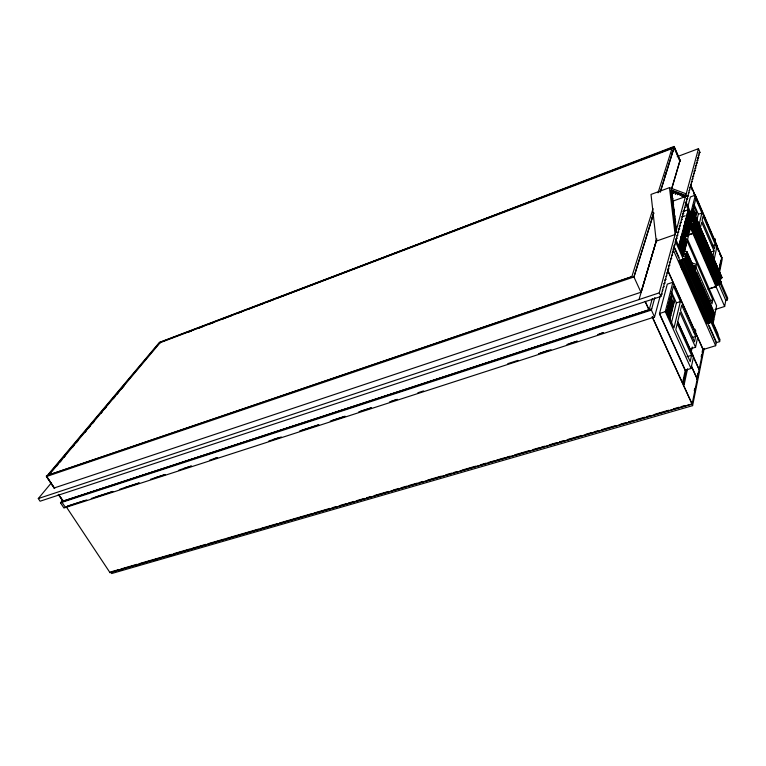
<?xml version="1.0" encoding="UTF-8"?>
<svg xmlns="http://www.w3.org/2000/svg" width="766" height="766" viewBox="0 0 766 766"><rect width="100%" height="100%" fill="white"/><g stroke="black" fill="none" stroke-linecap="round" stroke-linejoin="round"><path stroke-width="1.15" d="M685.149 245.139L681.951 241.079L681.127 241.357L684.335 245.426L685.149 245.139L681.999 238.121L680.878 238.255L681.137 237.249L682.324 236.799L685.321 244.162L684.392 244.182L681.213 236.953L681.52 235.813L682.832 235.373L683.301 237.163M684.335 245.426L683.483 243.224M690.827 216.855C691.526 219.583 692.665 216.424 690.865 215.169L690.606 216.146L691.784 218.798L690.597 220.072M683.741 234.999C686.776 243.712 683.732 230.087 684.191 235.832A3.102 0.756 71.6 0 0 684.593 237.01L685.187 238.054L684.124 234.856L685.12 237.613M684.124 234.856L684.852 238.169L684.258 237.134A3.102 0.756 71.6 0 1 683.856 235.947L683.722 234.54L684.775 237.738M687.839 234.262L686.662 231.485L685.589 232.787C684.986 236.091 688.28 234.061 687.341 236.206C685.637 236.33 682.382 227.732 684.469 226.86L688.002 232.864L687.839 234.262L687.035 234.549L684.68 229.609M684.095 248.96L682.889 246.135L682.066 246.413L683.157 248.979L684.095 248.96L684.392 247.801L680.648 241.443L679.806 241.989L680.993 245.139M688.021 230.719C690.29 229.637 686.039 225.807 686.202 224.045L685.398 224.323L686.614 227.942M685.618 221.977L685.733 220.943M688.012 229.532L689.141 229.168L689.678 227.09C687.619 220.455 690.951 233.697 687.791 224.84L687.83 223.299L687.006 223.548L686.776 224.63L687.571 224.352L686.537 220.656L687.179 221.652L686.384 221.929L685.876 221.01M688.988 226.937C691.727 224.945 684.948 220.33 687.15 217.879C687.361 220.33 691.688 223.777 689.457 225.099L689.228 224.716A86.462 21.525 72.1 0 0 687.964 222.686L688.883 225.558M689.687 224.199C692.1 222.571 687.016 218.09 687.447 216.041C687.485 214.193 685.235 218.454 687.562 216.74M681.817 238.264L681.96 236.962L682.583 239.021M689.572 223.95L686.614 217.161M691.535 219.756C688.471 207.749 686.489 208.563 690.75 220.034M681.242 237.786L681.137 237.249M682.046 234.702C683.569 232.701 682.908 239.892 685.426 240.792C687.198 242.085 684.038 242.745 683.645 240.486M687.341 236.206L684.469 226.86M682.755 251.258C685.139 249.764 680.562 244.909 680.945 242.621M681.338 237.24C682.822 232.05 683.732 242.956 683.492 237.939M687.322 233.429L688.146 233.094L687.542 231.064M681.52 235.813L681.769 236.972M683.607 247.964C686.796 246.202 678.781 239.136 681.28 239.586L684.392 243.454L683.578 243.741M687.284 230.298L688.088 230.02L685.857 222.073L689.017 229.647M678.925 246.432C681.07 241.166 681.75 248.787 683.291 250.961C683.674 258.458 677.029 245.829 679.595 244.651M682.966 253.422L679.748 246.145M689.141 229.168C687.954 219.574 681.845 220.311 686.968 229.331M688.644 231.303L687.83 231.772L688.644 231.303L686.202 224.045M680.371 243.329L681.194 243.052L682.669 245.733L682.439 246.662L680.648 241.443M687.37 215.734L687.265 213.561L688.366 212.776C689.783 213.906 688.586 216.376 687.973 214.011M690.597 220.809L690.042 221.661L688.864 219.957M719.312 280.126L721.945 277.503L695.796 217.008L694.484 216.5L691.631 217.238M691.554 221.211L694.714 221.364L721.026 282.137L719.303 284.253L715.367 285.814M685.694 256.275L685.446 257.635L683.99 258.831L678.944 260.612L706.788 323.578L709.776 322.955L712.6 321.327L713.615 319.642L685.694 256.275L682.621 256.342M711.844 317.402L714.611 314.587L686.891 251.516L684.833 251.353M685.053 242.315L686.049 241.309M690.252 224.811L690.022 224.438A86.481 21.486 72.1 0 0 688.758 222.408L690.061 225.558L689.783 226.65M717.369 285.239L690.951 224.428L693.699 222.849L694.714 221.364M692.062 220.043L694.8 218.482L695.796 217.008M683.157 255.107L686.02 253.46L686.891 251.516M707.621 323.195L716.229 342.68L719.628 341.636L719.992 339.664L711.892 321.27M714.984 309.55L724.655 306.467L725.785 300.425L727.374 299.918L727.7 298.137L694.628 221.786M703.073 349.574L715.655 345.705L716.354 342.038M717.483 336.063L717.914 333.804L711.892 320.131M713.002 323.989L716.603 305.758L687.715 239.681M712.648 318.091L713.069 315.975M713.491 313.859L713.912 311.743L701.187 282.731L700.679 285.019M110.63 571.963L111.673 573.533L692.608 405.645L704.184 348.358M719.542 272.361L722.137 259.502L721.361 257.692L721.859 257.52L714.994 241.558M694.274 390.746L694.752 388.41M696.648 379.074L697.836 373.243M701.168 356.899L701.637 354.562M702.116 352.236L702.824 348.731M684.469 251.028L687.045 240.869L712.82 299.793L711.997 303.863L695.748 266.788M719.695 265.859L720.643 261.196M718.939 271.461L721.744 257.606L715.157 242.267M109.835 572.662L692.129 404.036L697.184 379.122L691.487 366.608M708.052 289.213L716.019 286.608L716.133 286.024M718.862 272.323L721.859 257.52M687.571 224.352L687.83 223.299M686.125 369.968L683.339 382.751L682.516 383L685.302 370.208L691.028 368.484L693.556 356.583L677.757 321.519L679.94 312.471L695.538 347.247L689.946 348.97M695.538 347.247L697.587 337.595M714.008 260.258L717.11 245.666L695.394 195.129L690.396 196.929L687.686 207.174M692.129 404.036L683.329 384.8L684.162 384.551L687.562 368.81M690.731 350.713L691.526 350.474L692.273 347.017M695.26 333.22L695.758 330.912L694.992 329.198L694.274 332.492M691.564 355.309L690.214 361.629L675.784 329.725L677.268 323.578L691.564 355.309L687.045 356.697M695.662 336.427L694.513 341.78L680.438 310.374L681.692 305.174L695.662 336.427L692.34 337.471M712.686 257.089L714.017 250.903L701.666 222.264L700.22 228.268M715.367 244.632L714.467 248.816L702.125 220.158L703.092 216.108L715.367 244.632L712.38 245.656M714.238 240.773L714.697 238.657L713.998 238.896M683.329 384.8L683.856 382.416M686.384 221.929L686.02 220.876M687.179 221.652L686.46 219.746L685.666 220.034L685.139 222.035L685.656 222.619M699.913 282.07L700.21 280.71L696.581 272.437L695.518 272.792M688.816 230.442L688.931 229.953M690.482 223.921L690.635 222.571L689.773 222.992M696.275 273.778L696.581 272.437M682.133 253.709L682.267 253.144M683.578 250.97L683.722 249.639L682.726 250.042M684.421 247.686L684.565 246.374L683.569 246.796M688.146 233.094L688.261 231.868L687.303 232.251M695.26 270.609L696.438 264.423M683.665 247.715L683.665 246.805M686.537 236.483L686.566 235.363M691.219 218.186C691.056 216.673 692.828 216.041 692.014 217.908M694.35 269.259L695.116 265.994L691.899 265.141M683.272 249.237L683.406 248.682M687.035 234.549L687.159 234.013M689.716 224.093L689.84 222.849M682.765 233.889L682.832 235.373M681.951 234.166L681.778 235.564L682.745 235.181M680.371 301.574L673.975 327.905L666.784 312.011L673.438 286.063L680.371 301.574L676.397 302.867L671.294 323.482M698.889 225.367L701.895 213.015L695.806 198.854L691.267 216.539L693.364 208.687L694.791 208.18M696.658 221.02L698.324 214.279L694.101 204.484M669.838 319.527L674.492 300.952L671.112 293.407M695.509 217.037L696.648 212.479L693.402 204.943M671.811 304.782L672.203 303.231M672.692 301.297L672.299 302.857L670.499 298.855L670.901 297.304M693.967 217.065L694.274 215.868M694.657 214.346L694.35 215.572L692.761 211.914L693.077 210.688M695.04 212.814L694.733 214.049L693.153 210.391L693.469 209.166M670.374 317.373L668.756 317.9L672.902 301.469L670.786 296.768L672.376 296.241M695.882 215.543L694.446 216.05L695.222 212.986L693.364 208.687M686.46 219.746L686.221 221.891M667.033 310.431L667.492 308.631M667.588 308.248L668.048 306.467M668.144 306.094L668.594 304.322M669.206 301.928L669.589 300.435M670.183 298.137L670.576 296.595M691.258 216.041L691.612 214.643M691.688 214.336L692.024 213.044M692.1 212.747L692.407 211.56M692.483 211.263L692.799 210.037M692.876 209.74L693.182 208.515M670.786 296.768L667.138 310.986L669.302 315.755L670.92 315.228M688.471 227.923L688.079 225.501L688.931 225.175M670.011 300.77L670.403 299.228M691.535 216.692L691.899 215.294M692.387 213.398L692.684 212.211M688.356 222.102L687.092 218.501L688.328 222.178C687.571 223.481 685.513 216.366 686.997 219.066M691.028 368.484L665.29 311.638L672.874 282.281L667.301 284.138L659.449 313.782L685.244 370.505M690.501 214.059L695.394 195.129M686.221 231.983L686.451 231.093L685.005 228.44L684.201 228.718L685.417 232.261L686.221 231.983L685.005 228.44M690.434 215.639L690.654 214.786L689.247 212.172L688.462 212.45L689.649 215.916L690.434 215.639L689.247 212.172M683.722 249.639L682.611 247.188L682.889 246.135M687.485 234.913L686.393 232.5L686.662 231.485M683.894 234.31L684.364 234.147L684 234.588L683.234 230.815L684.038 233.745L684.517 233.534L684.038 233.745M684 234.588L684.411 233.257M681.29 248.395L680.218 244.881L681.29 248.395L680.467 248.682L680.572 247.724M685.273 237.077L686.02 239.461L684.517 233.534M685.417 232.261L686.451 231.093M689.649 215.916L689.869 215.064L688.462 212.45M678.733 246.001L688.28 209.721L682.822 211.665M51.303 482.925L38.3 498.551L40.081 501.213L660.895 296.471L699.779 151.754L698.477 148.671L677.221 156.666M676.474 232.222L671.725 190.753L686.202 196.326L686.384 195.656L671.409 190.035L670.623 190.322L675.679 232.5L676.474 232.222L671.409 190.035M62.745 500.007L60.495 502.802L63.942 508.011L654.547 316.98L660.11 296.346M652.306 316.818L682.516 383M660.895 296.471L659.267 292.861L698.477 148.671M685.455 243.607L685.493 242.726L684.411 243.014M654.547 316.98L651.387 310.058L654.853 297.486M685.12 224.936C685.158 226.889 683.004 225.616 685.12 224.936L688.088 230.02M682.879 250.75L682.908 249.917M681.28 239.586L681.28 240.4M687.456 232.883L687.466 232.146M688.261 229.771L689.094 229.369M62.726 501.414L649.128 309.971L652.306 298.577M682.468 234.999L681.654 235.277M686.853 219.449C685.034 221.345 686.058 216.644 686.843 218.789M680.285 240.505L681.108 240.218M656.845 238.887L641.018 292.43L633.942 276.957L653.771 212.929M671.658 188.762L680.074 160.286L674.118 146.44L276.306 298.539M639.026 299.563L656.625 239.844M671.571 189.135L680.131 160.084M641.104 292.152L656.242 241.137L651.014 194.42L669.474 187.66L686.202 193.827M651.713 218.923L652.412 216.654M664.744 176.86L666.152 172.321M671.792 154.129L672.845 150.72M653.771 213.063L633.942 276.957L46.448 476.529L54.319 488.43M660.503 191.376L674.31 146.881M660.139 192.352L674.195 146.957L159.433 342.373L46.448 476.529M653.044 208.649L631.826 276.727L49.043 474.882L160.151 342.689L671.839 148.633M658.032 192.841L671.916 148.815M683.511 256.055L683.712 255.451A4.519 1.542 -24.1 0 0 682.707 255.662M685.493 242.726L684.517 243.167M690.635 222.571L689.687 222.992M680.409 240.792L683.463 247.112L684.287 246.834M673.831 245.455L675.047 244.842M684.565 246.374L681.951 241.079M681.003 238.542L681.999 238.121M693.862 171.182L695.26 170.732L694.427 170.789M695.298 165.877L696.687 165.427L695.854 165.494M688.261 231.868L685.771 226.621L684.967 226.899L685.742 228.718M692.167 216.558L688.73 210.621M681.778 235.564L682.487 237.441M685.034 225.951L685.819 227.014M684.23 226.229L687.198 232.548L688.385 232.155M62.084 502.285L63.071 501.05M47.3 476.136L159.855 342.412L672.787 147.733M56.311 466.513L57.852 464.684M60.16 461.936L61.701 460.107M64.009 457.359L65.55 455.521M72.483 447.287L74.015 445.448M76.332 442.7L77.873 440.871M84.796 432.627L86.338 430.798M88.645 428.05L90.187 426.222M92.495 423.474L94.036 421.635M100.968 413.391L102.51 411.562M104.818 408.814L106.359 406.985M113.291 398.741L114.833 396.912M117.141 394.164L118.682 392.326M120.99 389.578L124.073 385.92M688.366 212.776C686.279 215.275 693.153 227.033 690.597 217.783L689.745 218.099C690.013 218.569 691.018 221.929 689.678 220.752M679.787 195.196L681.022 194.947L680.352 194.918M696.916 160.458L698.085 160.209L697.443 160.199M690.597 217.783C692.761 227.875 685.56 209.98 689.141 214.815M689.745 218.099L690.195 219.076M676.033 228.258L676.502 227.837L676.014 227.713M698.994 152.779L700.134 152.463L699.023 153.152M693.527 173.566L694.542 173.346L693.556 174.026M692.799 176.276L693.814 176.056L692.828 176.735M691.325 181.743L692.349 181.523L691.353 182.212M671.523 191.873L672.596 191.653L671.37 192.41M689.821 187.297L690.855 187.086L689.86 187.775M682.209 195.78C680.122 197.178 684.517 195.531 682.41 195.703M686.757 198.691L687.811 198.48L686.786 199.189M676.062 238.427L677.163 238.226L676.081 238.982M675.191 241.663L676.292 241.472L675.21 242.228M670.652 258.496L671.782 258.305L670.671 259.09M695.145 168.137L695.968 168.003L695.183 168.616M671.361 193.003L672.242 192.879L671.179 193.606M672.06 198.729L672.941 198.614L671.878 199.342M687.724 195.713L688.577 195.598L687.562 196.297M672.759 204.493L673.649 204.378L672.586 205.116M673.467 210.296L674.358 210.181L673.285 210.918M674.176 216.117L675.066 216.012L673.994 216.749M682.975 213.369L683.847 213.254L682.803 213.982M682.161 216.395L683.033 216.29L682.19 216.96M674.884 221.968L675.784 221.862L674.712 222.609M681.338 219.449L682.219 219.344L681.367 220.014M680.505 222.523L681.395 222.427L679.911 223.174M669.015 265.256L669.944 265.18L668.373 265.965M662.293 290.975L662.906 290.113M188.091 332.262L191.443 330.989M198.135 328.423L203.718 326.287M208.189 324.583L213.771 322.448M222.705 319.029L226.056 317.746M228.287 316.894L231.638 315.621M238.341 313.055L241.683 311.772M248.385 309.215L253.967 307.08M256.198 306.228L264.021 303.24M266.252 302.379L274.065 299.391M680.074 160.286L679.557 160.477L674.377 148.403M685.627 195.924L686.384 195.656M673.075 201.065L686.202 196.326M687.916 211.148L688.711 210.87M682.037 216.922L685.216 215.792M688.375 214.94L689.161 214.662M689.869 215.064L690.654 214.786M695.222 212.986L696.648 212.479M687.217 217.4L687.571 215.533M686.499 216.874L687.293 216.596M696.265 214.011L694.839 214.518L692.971 210.21M698.324 214.279L701.895 213.015M691.497 217.113L692.282 216.835M691.095 217.439L691.88 217.161M685.781 219.583L686.585 219.306M691.114 217.937L691.899 217.659M691.42 218.473L690.635 218.75L689.821 216.424M690.875 218.798L691.669 218.521M690.999 219.076L691.784 218.798M685.522 221.709L686.317 221.431M690.635 219.785L691.42 219.507M685.139 222.035L685.943 221.757M686.413 221.805L687.207 221.527M685.972 222.332L685.053 222.351M687.772 221.834L688.567 221.546M684.871 223.107L685.675 222.82M685.982 222.887L685.187 223.174L687.772 229.101M687.686 222.829L688.481 222.552M689.965 223.126L690.76 222.849M688.107 223.94L687.313 224.218L687.035 223.576M689.553 223.433L690.348 223.145M684.115 225.941L684.919 225.664M689.515 224.122L690.367 223.672M689.639 224.4L690.434 224.122M683.645 227.397L684.45 227.119M689.151 225.558L689.946 225.281M688.988 225.721L689.783 225.443M688.873 226.679L689.668 226.401M675.89 231.734L676.684 231.447M688.883 227.368L689.678 227.09M689.017 228.335L688.222 228.622L686.106 223.653M689.027 228.919L688.347 229.446M687.916 230.221L688.672 229.685M656.242 241.137L675.124 234.54L669.474 187.66M687.906 230.47L688.701 230.193M685.589 232.787L686.393 232.5M682.066 234.425L682.879 234.137M683.981 233.956L683.511 230.719L684.143 233.352M684.411 233.927L685.082 236.531M687.198 233.142L688.031 232.845M686.901 233.783L687.705 233.506M681.635 236.072L682.449 235.784M686.92 234.291L687.724 234.013M681.654 236.617L682.468 236.34M681.213 236.953L682.037 236.675M686.422 235.162L687.226 234.875M686.796 235.478L687.6 235.2M681.261 237.508L682.075 237.23M680.878 238.255L682.104 237.805M686.422 236.234L687.226 235.947M679.806 241.989L680.629 241.702M685.12 241.309L685.924 241.022M685.618 243.004L684.68 243.004M684.373 243.626L685.187 243.339M678.8 246.135L679.624 245.857M684.392 244.182L685.206 243.904M679.097 246.259L679.921 245.972M681.855 246.02L682.669 245.733M684.344 245.177L685.158 244.9M681.797 247.475L682.611 247.188M683.866 246.939L684.689 246.662M683.454 247.791L684.306 247.428M683.569 248.079L684.392 247.801M683.138 248.452L683.961 248.174M683.157 248.979L683.971 248.701M682.745 249.86C684.239 255.863 679.997 244.919 682.745 249.86L683.463 249.611M683.023 250.214L683.847 249.927M682.64 250.999L683.463 250.712M680.648 249.084L682.133 252.34L682.956 252.062M682.008 252.866L682.832 252.589M682.018 253.45L682.841 253.163M49.014 474.834L631.797 276.65M710.005 252.263L714.017 250.903M54.233 487.952L641.209 292.172M38.3 498.551L659.267 292.861M698.142 157.614L698.774 157.624L697.414 158.256M708.473 289.069L716.019 286.608M672.902 301.469L674.492 300.952M63.032 501.108L651.732 308.803M60.495 502.802L651.387 310.058M674.013 302.876L672.414 303.403L670.298 298.683M673.525 304.811L671.926 305.328L669.8 300.607M696.744 162.794L697.386 162.804L696.016 163.436M673.055 306.687L671.456 307.204L669.321 302.474M672.548 308.717L670.939 309.234L668.804 304.495M665.29 311.638L659.526 313.505L685.302 370.208M67.427 506.173L86.769 499.911M95.865 496.962L112.937 491.437M124.312 487.75L139.096 482.963M155.029 477.812L165.264 474.499M183.467 468.601L191.433 466.025L178.899 470.123M214.183 458.652L217.601 457.551L209.625 460.175M273.347 439.502L279.035 437.664M301.785 430.3L318.848 424.776L299.525 431.076M332.501 420.352L345.016 416.302M360.939 411.141L371.184 407.828M391.656 401.202L397.343 399.354L389.425 401.978M540.691 352.954L548.657 350.368M569.128 343.743L577.095 341.167M599.845 333.794L603.263 332.693M67.379 506.23L84.452 500.705M91.278 498.494L112.899 491.494M119.726 489.283L139.077 483.02M150.452 479.334L165.245 474.547M268.799 441.025L281.314 436.974M330.251 421.128L345.045 416.34M358.699 411.916L371.213 407.866M417.872 392.767L423.56 390.919M507.772 363.659L518.008 360.346M538.498 353.71L551.013 349.66M566.945 344.509L577.181 341.186M597.672 334.56L603.359 332.712M672.012 310.872L670.403 311.389L668.258 306.639M671.466 313.035L669.848 313.562L667.703 308.803M709.68 300.808L712.82 299.793M692.435 178.823L693.086 178.842L692.091 179.464M690.606 184.989L691.315 184.242M689.103 190.6L689.812 189.844M688.337 193.434L689.046 192.678M686.001 202.1L686.729 201.324M685.216 205.029L685.943 204.254M684.421 207.988L685.149 207.213M683.981 210.286L684.66 210.324L683.617 210.976M679.873 225.549L680.562 225.606L679.174 226.305M679.03 228.68L679.729 228.737L678.331 229.446M682.583 382.694L683.406 382.445M673.783 248.232L674.482 248.308L672.95 248.998M672.883 251.564L673.592 251.641L672.155 252.359M111.779 571.628L118.673 569.636M120.971 568.966L137.047 564.312M139.345 563.642L171.488 554.325M173.786 553.665L189.863 549.002M192.161 548.341L205.939 544.348M208.237 543.678L224.314 539.025M226.612 538.354L258.764 529.038M261.062 528.377L277.129 523.714M279.427 523.044L311.58 513.727M313.878 513.067L329.955 508.404M332.252 507.743L335.7 506.747M340.286 505.416L346.031 503.75M348.329 503.08L354.064 501.424M356.362 500.753L364.405 498.427M366.703 497.756L370.141 496.761M374.737 495.43L388.515 491.437M393.111 490.106L398.847 488.44M401.145 487.779L406.89 486.113M409.188 485.443L417.221 483.116M419.519 482.456L422.966 481.45M427.562 480.119L441.34 476.126M445.927 474.796L451.672 473.129M453.97 472.469L457.417 471.473M462.003 470.142L475.782 466.149M480.378 464.818L486.123 463.152M488.421 462.482L494.156 460.826M496.454 460.155L504.488 457.829M506.786 457.158L510.233 456.163M514.829 454.832L528.607 450.839M533.203 449.508L538.938 447.842M541.236 447.181L544.683 446.176M549.279 444.845L557.313 442.518M559.611 441.858L563.058 440.852M567.644 439.521L581.423 435.528M586.019 434.198L591.764 432.541M594.062 431.871L597.499 430.875M602.095 429.544L615.874 425.551M620.47 424.22L626.205 422.554M628.503 421.884L634.248 420.228M636.546 419.557L644.579 417.231M646.877 416.56L650.324 415.565M654.92 414.234L668.699 410.241M673.285 408.91L679.03 407.244M681.328 406.583L684.775 405.587M119.4 570.507L122.838 569.511M135.467 565.863L138.905 564.868M153.822 560.549L157.269 559.553M169.889 555.896L173.327 554.9M668.287 268.655L669.015 268.742L667.54 269.479M665.98 276.516L666.793 275.616M664.467 282.884L665.194 282.989L663.701 283.736M663.069 287.355L664.218 286.628L663.701 286.465M693.106 266.549L695.116 265.994M661.498 293.905L662.245 294.02L660.723 294.776M699.004 155L698.199 155.699M678.389 231.782L678.877 231.906L677.479 232.605M677.527 234.971L678.025 235.095L676.771 235.794M672.184 254.858L672.692 255.001L671.399 255.72M667.559 272.102L668.067 272.256L666.746 272.993M665.644 279.217L666.161 279.379L664.562 280.088M670.547 261.637L669.245 262.365M682.133 252.34L681.376 248.988M685.982 219.727L688.739 225.817M681.079 238.398L683.176 242.832M713.223 313.859L714.611 314.587M687.523 213.886L688.356 215.093M691.717 262.91L696.399 264.327M670.623 190.322L683.483 195.129M721.275 276.947L721.945 277.503M721.026 282.137L697.357 228.459M712.926 319.001L713.615 319.642M680.467 239.873L682.334 242.19M683.425 239.605L683.885 240.189M685.867 242.037L683.942 239.691L685.331 242.879M690.482 222.714L687.705 216.309M54.692 488.497L46.305 475.954L54.127 487.683M60.495 497.191L62.429 500.083M58.695 494.53L63.252 501.366M58.254 494.386L62.85 501.328L649.022 309.952L645.259 301.708M66.163 506.623L109.959 572.585L692.014 404.008L652.182 316.856M61.998 502.314L65.531 507.494M159.855 342.412L160.171 342.938M685.771 226.621L688.624 231.495M686.116 228.306L684.316 225.223M684.967 226.899L687.83 231.772M680.428 242.841L679.835 241.73M689.898 214.566L688.251 211.502M684.249 228.249L683.665 227.148M679.844 245.666L680.457 247.169M645.202 301.373L649.128 309.971M691.66 403.586L692.608 405.645M691.554 366.311L697.242 378.825L703.131 349.813L667.435 269.9M683.339 382.751L684.162 384.551M666.592 313.122L668.756 317.9M690.74 348.721L691.526 350.474M677.738 321.864L699.157 369.413M690.673 351L699.099 369.7M671.303 291.511L676.397 302.867M685.398 224.323L687.121 228.201M667.502 269.642L694.216 329.447M694.982 331.161L703.188 349.535M675.938 242.525L683.138 258.86M710.992 322.026L719.628 341.636M683.013 259.396L710.829 322.486M681.941 259.894L709.776 322.955M680.859 260.268L708.694 323.309M674.903 248.222L679.069 257.663M709.182 325.809L715.875 340.956M673.812 246.719L679.375 259.301M679.835 260.517L707.679 323.52M681.118 267.066L682.563 270.312M673.19 249.745L715.655 345.705M686.997 252.33L714.544 315.085M686.633 252.866L714.199 315.649M681.127 241.357L682.755 245.063M686.02 253.46L713.606 316.253M685.197 254.053L712.801 316.846M685.809 257.089L713.548 320.14M688.031 263.274L689.457 266.53M685.446 257.635L713.203 320.715M684.823 258.238L712.6 321.327M679.394 246.231L680.467 248.682M675.909 239.595L683.282 256.313L692.579 219.641L685.158 202.53M683.99 258.831L711.796 321.931M690.022 226.86L724.655 306.467M694.015 219.038L720.232 279.6M692.77 216.835L691.976 214.997L692.311 213.695L693.891 217.362M691.794 214.815L692.694 217.132M694.513 221.048L720.816 281.792M686.125 202.147L693.211 218.511M694.063 220.876L696.418 226.296M693.086 219.574L694.015 221.738M694.293 222.293L720.643 283.123M719.848 282.568L727.374 299.918M693.699 222.849L720.078 283.688M692.914 223.413L719.303 284.253M718.642 283.975L725.785 300.425M691.976 223.959L718.384 284.789M690.386 225.893L716.344 285.594M695.605 216.701L721.735 277.158M695.72 217.429L721.888 277.943M695.155 216.529L720.806 275.846M695.384 217.927L721.562 278.47M692.588 211.732L694.446 216.05M694.8 218.482L720.998 279.035M692.205 213.216L694.073 217.544M714.697 238.657L715.367 240.227M715.329 240.447L714.649 238.877L713.95 239.116L690.578 184.74M674.195 146.957L680.313 161.195M690.673 185.295L701.034 209.405M701.972 211.588L710.915 232.404M711.863 234.597L713.27 237.881M691.478 188.187L692.407 190.361M693.814 193.616L694.743 195.79M716.689 246.834L718.556 251.171M719.494 253.345L720.892 256.61M687.552 229.168L687.868 229.963M681.759 239.308L681.29 238.092M688.5 219.172L687.552 216.5M688.538 226.506L688.136 225.453M684.364 234.147L685.752 239.557L684.268 234.492M680.122 242.908L681.874 248.098M682.046 249.735L682.238 250.281M682.228 249.142L682.477 249.898M682.678 238.216L682.257 236.005M687.447 215.303L687.562 215.859M669.082 315.582L668.641 317.344L666.813 313.284L667.253 311.532L669.082 315.582M669.637 313.39L669.187 315.199L667.358 311.149L667.818 309.349L669.637 313.39M670.193 311.226L669.733 313.007L667.914 308.966L668.373 307.195L670.193 311.226M670.729 309.062L670.288 310.843L668.469 306.812L668.919 305.04L670.729 309.062M671.246 307.042L670.825 308.688L669.015 304.667L669.436 303.02L671.246 307.042M671.725 305.155L671.342 306.659L669.532 302.647L669.915 301.153L671.725 305.155M683.665 196.977L685.12 196.45L683.665 196.977M677.47 194.612L678.944 194.152L677.47 194.612M676.847 193.348L675.325 193.97L676.847 193.348M674.731 192.534L673.199 193.099L674.731 192.534M692.866 233.4L688.758 234.827L692.866 233.4"/></g></svg>
